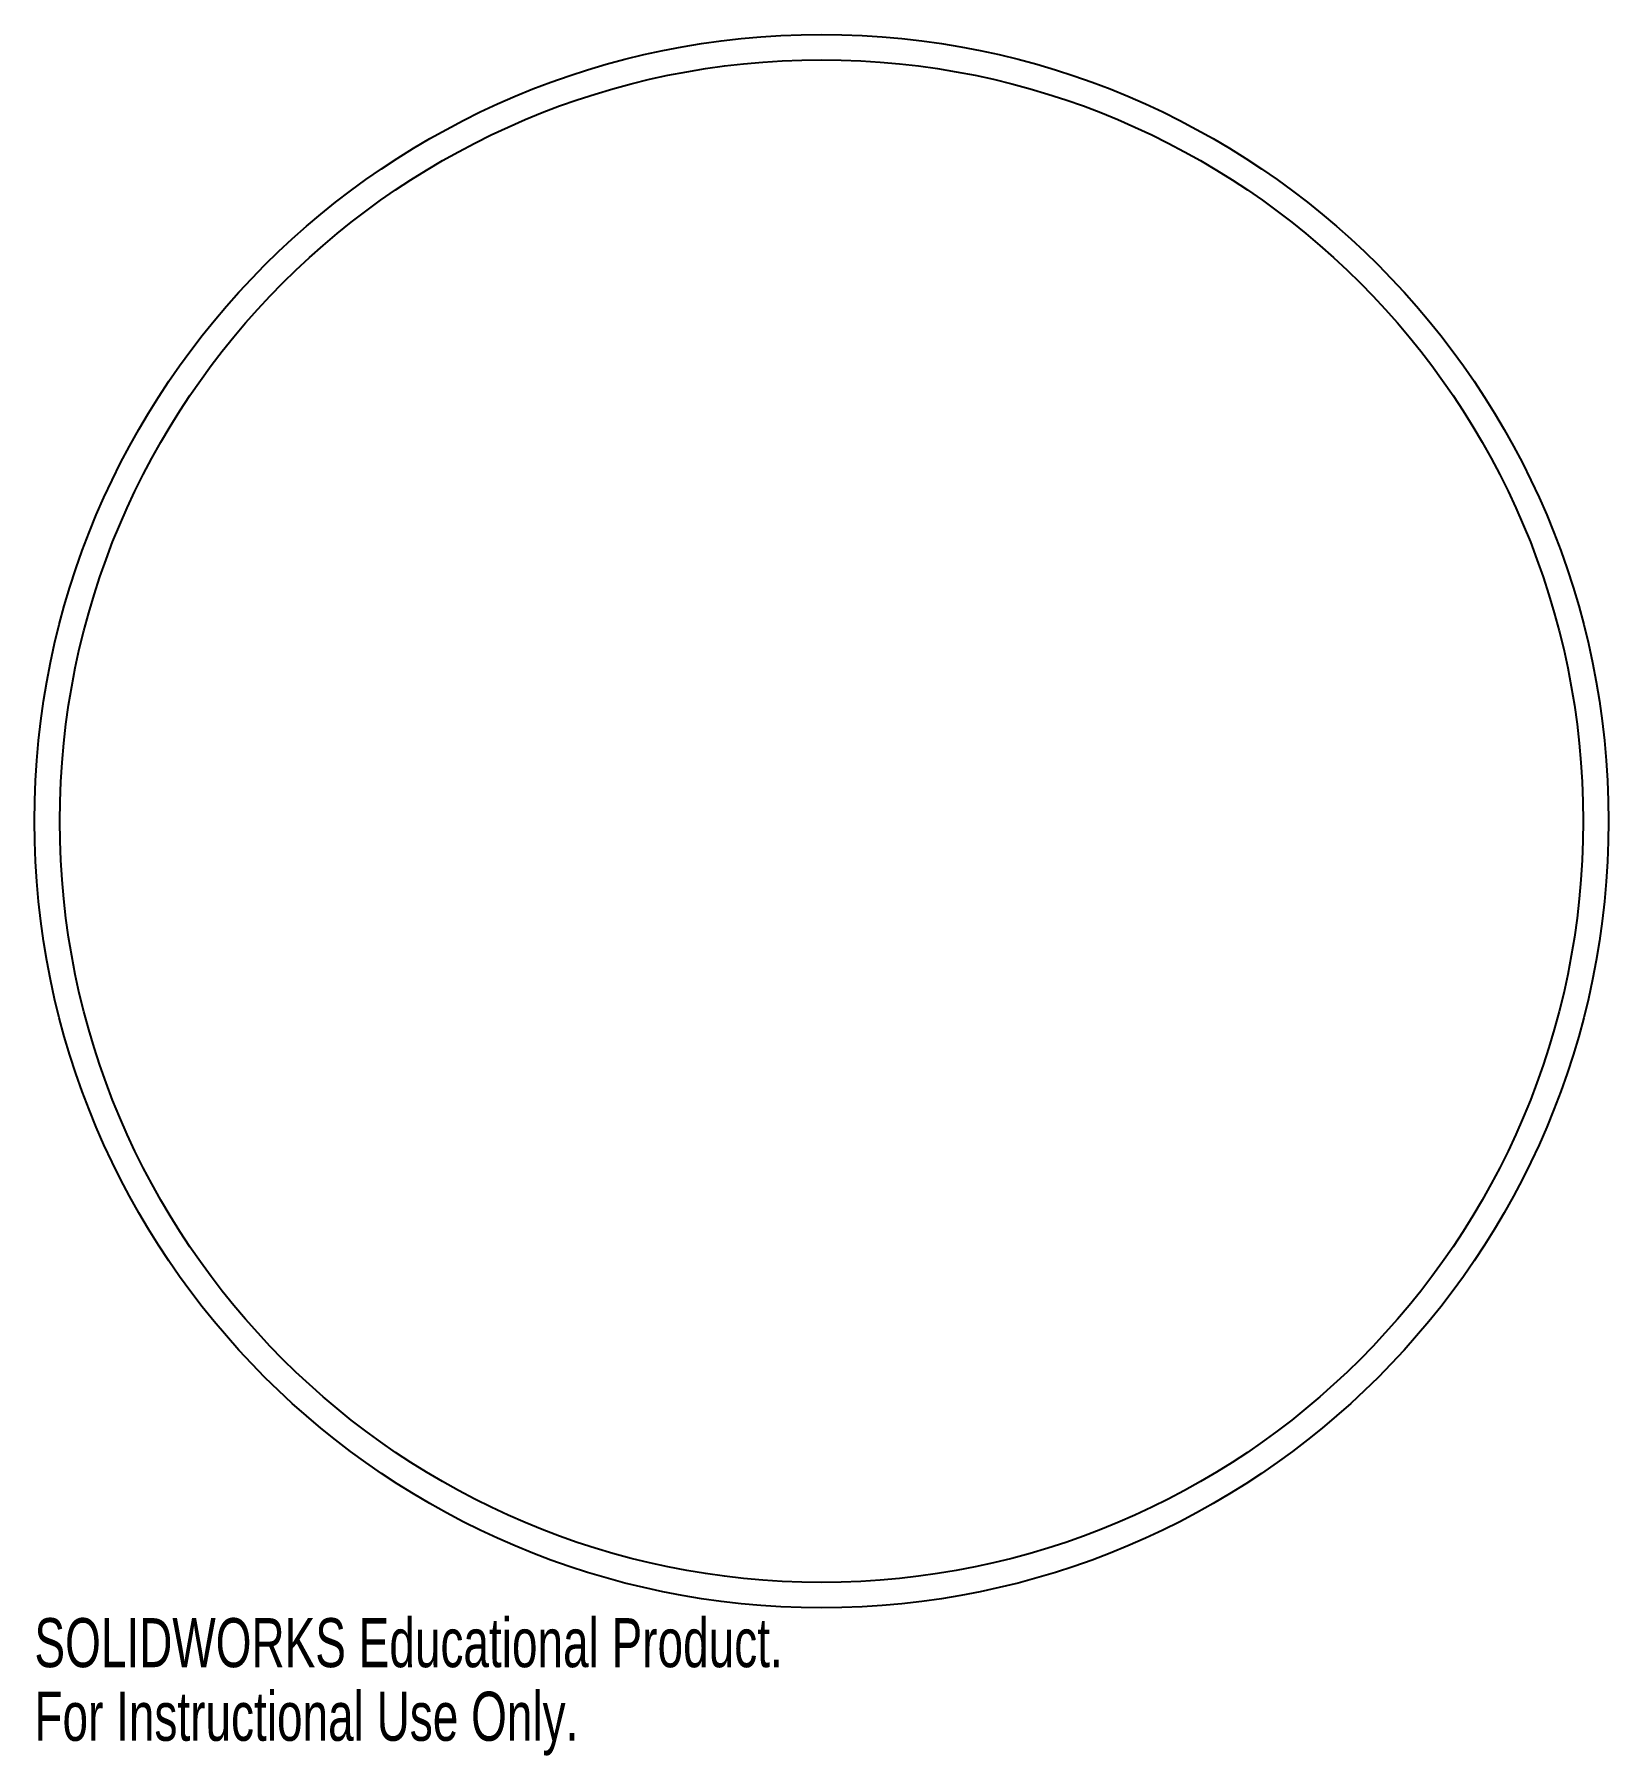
# Model space of a CAD drawing. Header units: millimetres. Extents: x -78 to 77, y -92 to 78.
import ezdxf

# ---------------------------------------------------------------- set-up
doc = ezdxf.new("R2010")
doc.units = ezdxf.units.MM
doc.styles.add('SLDTEXTSTYLE0', font='TXT', dxfattribs={"width": 0.7})

msp = doc.modelspace()

# ---------------------------------------------------------------- linework, layer by layer
at = {"color": 7, "linetype": 'Continuous', "lineweight": 25}
for radius in [77.5, 75]:
    msp.add_circle((0, 0), radius, dxfattribs=at)

# ---------------------------------------------------------------- texts
at = {"color": 7, "linetype": 'Continuous', "char_height": 4.8336, "attachment_point": 1, "style": 'SLDTEXTSTYLE0'}
for s, insert in [('SOLIDWORKS Educational Product.', (-77.5, -78.52)), ('For Instructional Use Only.', (-77.5, -85.77))]:
    msp.add_mtext(s, dxfattribs=dict(at, insert=insert))

doc.saveas('drawing.dxf')
